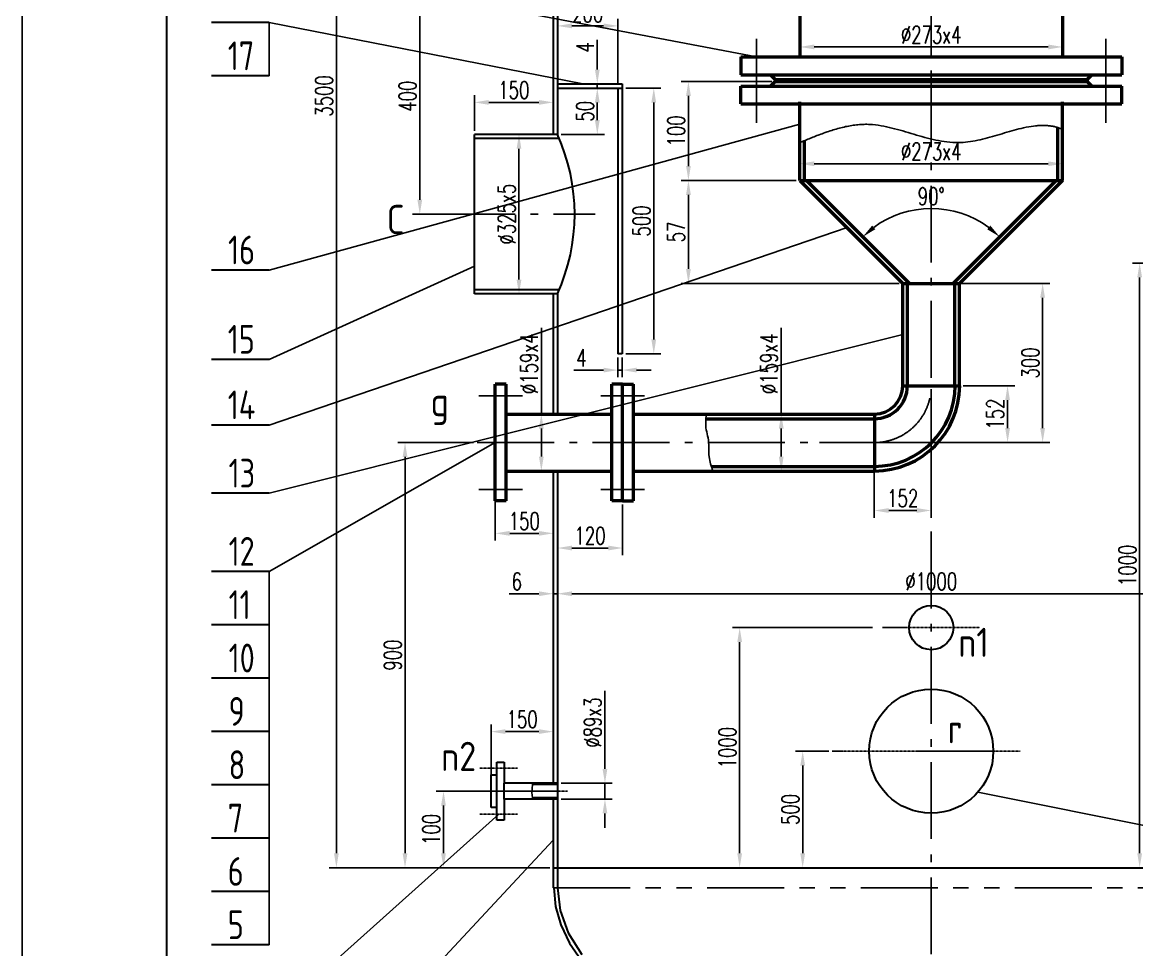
# Model space of a CAD drawing. Extents: x 25064 to 67879, y 10 to 12625.
# Drawn here: x 50611 to 53509, y 2542 to 4956 of the extents above; entities that cross this region are included whole.
import ezdxf

# ---------------------------------------------------------------- set-up
doc = ezdxf.new("R2010")
doc.units = 0
for name, pattern in [('CENTER', [1.875, 1.25, -0.25, 0.125, -0.25]), ('CENTER1', [0.75, 0.5, -0.1, 0.05, -0.1]), ('HIDDEN', [9.525, 6.35, -3.175]), ('PHANTOM2', [1, 0.5, -0.1, 0.1, -0.1, 0.1, -0.1])]:
    doc.linetypes.add(name, pattern=pattern)
doc.layers.get('DEFPOINTS').update_dxf_attribs({"linetype": 'CONTINUOUS'})
for name, color, linetype in [('1', 2, 'CONTINUOUS'), ('4', 3, 'CENTER1'), ('CDR_DWG1', 4, 'HIDDEN'), ('TEXT', 2, 'CONTINUOUS'), ('中心线', 3, 'CENTER'), ('图层1', 2, 'CONTINUOUS')]:
    doc.layers.add(name, color=color, linetype=linetype)
doc.layers.add('2', color=1, linetype='CONTINUOUS', lineweight=30)
doc.layers.add('图层2', color=1, linetype='CONTINUOUS', lineweight=50)
doc.styles.add('HZTXT', font='txt', dxfattribs={"width": 0.7, "bigfont": 'HZ.SHX'})
doc.styles.add('样式 1', font='gbenor.shx', dxfattribs={"bigfont": 'gbcbig.shx'})
doc.dimstyles.new('1', dxfattribs={"dimscale": 15, "dimtxt": 3, "dimasz": 2.5, "dimexe": 1.25, "dimexo": 0.625, "dimtad": 1, "dimdec": 0, "dimdsep": 46, "dimlunit": 6, "dimtxsty": 'HZTXT', "dimcen": 2.5, "dimclrt": 256, "dimadec": 0, "dimazin": 0, "dimtfac": 1, "dimtdec": 0, "dimtmove": 0, "dimatfit": 3, "dimfxl": 0, "dimtolj": 1, "dimtzin": 0, "dimarcsym": 0})

# ---------------------------------------------------------------- blocks, each defined once
blk = doc.blocks.new('*D7')
at = {"layer": 'DEFPOINTS', "color": 0}
for p in [(52717.8, 3059.1), (52640.7, 2755.8), (52717.8, 2755.8)]:
    blk.add_point(p, dxfattribs=at)
at = {"layer": 'TEXT', "color": 0, "lineweight": -2}
for p, q in [((52708.4, 3059.1), (52622, 3059.1)), ((52640.7, 3021.6), (52640.7, 2793.3)), ((52708.4, 2755.8), (52622, 2755.8))]:
    blk.add_line(p, q, dxfattribs=at)
at = {"layer": 'TEXT', "color": 0}
for points in [[(52634.5, 3021.6), (52647, 3021.6), (52640.7, 3059.1)], [(52634.5, 2793.3), (52647, 2793.3), (52640.7, 2755.8)]]:
    blk.add_solid(points, dxfattribs=at)
at = {"layer": 'TEXT', "insert": (52608.8, 2907.4), "char_height": 45, "attachment_point": 5, "rotation": 90, "style": 'HZTXT'}
blk.add_mtext('\\A1;500', dxfattribs=at)
blk = doc.blocks.new('*D26')
at = {"layer": 'DEFPOINTS', "color": 0}
for p in [(53956.7, 2755.8), (52974.8, 2204.3), (54679.8, 2204.3)]:
    blk.add_point(p, dxfattribs=at)
at = {"layer": 'TEXT', "color": 0, "lineweight": -2}
for p, q in [((53966.1, 2755.8), (54698.5, 2755.8)), ((54679.8, 2718.3), (54679.8, 2241.8)), ((52984.2, 2204.3), (54698.5, 2204.3))]:
    blk.add_line(p, q, dxfattribs=at)
at = {"layer": 'TEXT', "color": 0}
for points in [[(54673.5, 2718.3), (54686, 2718.3), (54679.8, 2755.8)], [(54673.5, 2241.8), (54686, 2241.8), (54679.8, 2204.3)]]:
    blk.add_solid(points, dxfattribs=at)
at = {"layer": 'TEXT', "insert": (54647.9, 2480), "char_height": 45, "attachment_point": 5, "rotation": 90, "style": 'HZTXT'}
blk.add_mtext('\\A1;281', dxfattribs=at)
blk = doc.blocks.new('*D34')
at = {"layer": 'DEFPOINTS', "color": 0}
for p in [(53039.5, 11468.2), (53077.7, 2062.3), (54783.7, 2062.3)]:
    blk.add_point(p, dxfattribs=at)
at = {"layer": 'TEXT', "color": 0, "lineweight": -2}
for p, q in [((53048.9, 11468.2), (54802.4, 11468.2)), ((54783.7, 11430.7), (54783.7, 2099.8)), ((53087.1, 2062.3), (54802.4, 2062.3))]:
    blk.add_line(p, q, dxfattribs=at)
at = {"layer": 'TEXT', "color": 0}
for points in [[(54777.4, 11430.7), (54789.9, 11430.7), (54783.7, 11468.2)], [(54777.4, 2099.8), (54789.9, 2099.8), (54783.7, 2062.3)]]:
    blk.add_solid(points, dxfattribs=at)
at = {"layer": 'TEXT', "insert": (54751.8, 6765.3), "char_height": 45, "attachment_point": 5, "rotation": 90, "style": 'HZTXT'}
blk.add_mtext('\\A1;{\\fSimSun|b0|i0|c134|p2;～}9074', dxfattribs=at)
blk = doc.blocks.new('*D38')
at = {"layer": 'DEFPOINTS', "color": 0}
for p in [(51706.7, 2955), (51830.2, 2955), (51847.2, 2755.8)]:
    blk.add_point(p, dxfattribs=at)
at = {"layer": 'TEXT', "color": 0, "lineweight": -2}
for p, q in [((51820.9, 2955), (51687.9, 2955)), ((51706.7, 2793.3), (51706.7, 2917.5)), ((51837.8, 2755.8), (51687.9, 2755.8))]:
    blk.add_line(p, q, dxfattribs=at)
at = {"layer": 'TEXT', "color": 0}
for points in [[(51700.4, 2917.5), (51712.9, 2917.5), (51706.7, 2955)], [(51700.4, 2793.3), (51712.9, 2793.3), (51706.7, 2755.8)]]:
    blk.add_solid(points, dxfattribs=at)
at = {"layer": 'TEXT', "insert": (51674.8, 2855.4), "char_height": 45, "attachment_point": 5, "rotation": 90, "style": 'HZTXT'}
blk.add_mtext('\\A1;100', dxfattribs=at)
blk = doc.blocks.new('*D52')
at = {"layer": 'DEFPOINTS', "color": 0}
for p in [(53947, 3468.8), (52003, 3348.4), (53947, 3348.4)]:
    blk.add_point(p, dxfattribs=at)
at = {"layer": 'TEXT', "color": 0, "lineweight": -2}
for p, q in [((52003, 3357.8), (52003, 3487.5)), ((53947, 3357.8), (53947, 3487.5)), ((52040.5, 3468.8), (53909.5, 3468.8))]:
    blk.add_line(p, q, dxfattribs=at)
at = {"layer": 'TEXT', "color": 0}
for points in [[(52040.5, 3475), (52040.5, 3462.5), (52003, 3468.8)], [(53909.5, 3475), (53909.5, 3462.5), (53947, 3468.8)]]:
    blk.add_solid(points, dxfattribs=at)
at = {"layer": 'TEXT', "insert": (52975, 3500.7), "char_height": 45, "attachment_point": 5, "style": 'HZTXT'}
blk.add_mtext('\\A1;%%C1000', dxfattribs=at)
blk = doc.blocks.new('*D53')
at = {"layer": 'DEFPOINTS', "color": 0}
for p in [(51992.2, 3468.8), (52003, 3468.8), (51992.2, 3374.4)]:
    blk.add_point(p, dxfattribs=at)
at = {"layer": 'TEXT', "color": 0, "lineweight": -2}
for p, q in [((51992.2, 3383.8), (51992.2, 3487.5)), ((52003, 3478.2), (52003, 3487.5)), ((51954.7, 3468.8), (51877.5, 3468.8)), ((52003, 3468.8), (51992.2, 3468.8)), ((52040.5, 3468.8), (52078, 3468.8))]:
    blk.add_line(p, q, dxfattribs=at)
at = {"layer": 'TEXT', "color": 0}
for points in [[(51954.7, 3475), (51954.7, 3462.5), (51992.2, 3468.8)], [(52040.5, 3475), (52040.5, 3462.5), (52003, 3468.8)]]:
    blk.add_solid(points, dxfattribs=at)
at = {"layer": 'TEXT', "insert": (51897.4, 3500.7), "char_height": 45, "attachment_point": 5, "style": 'HZTXT'}
blk.add_mtext('\\A1;6', dxfattribs=at)
blk = doc.blocks.new('*D55')
at = {"layer": 'DEFPOINTS', "color": 0}
for p in [(53921, 4329.2), (53517, 2755.8), (53937.7, 2755.8)]:
    blk.add_point(p, dxfattribs=at)
at = {"layer": 'TEXT', "color": 0, "lineweight": -2}
for p, q in [((53911.7, 4329.2), (53498.3, 4329.2)), ((53517, 4291.7), (53517, 2793.3)), ((53928.3, 2755.8), (53498.3, 2755.8))]:
    blk.add_line(p, q, dxfattribs=at)
at = {"layer": 'TEXT', "color": 0}
for points in [[(53510.8, 4291.7), (53523.3, 4291.7), (53517, 4329.2)], [(53510.8, 2793.3), (53523.3, 2793.3), (53517, 2755.8)]]:
    blk.add_solid(points, dxfattribs=at)
at = {"layer": 'TEXT', "insert": (53485.2, 3542.5), "char_height": 45, "attachment_point": 5, "rotation": 90, "style": 'HZTXT'}
blk.add_mtext('\\A1;1000', dxfattribs=at)
blk = doc.blocks.new('*D57')
at = {"layer": 'DEFPOINTS', "color": 0}
for p in [(51992.2, 5070.3), (51645.1, 4456.4), (51787, 4456.4)]:
    blk.add_point(p, dxfattribs=at)
at = {"layer": 'TEXT', "color": 0, "lineweight": -2}
for p, q in [((51982.9, 5070.3), (51626.3, 5070.3)), ((51645.1, 5032.8), (51645.1, 4493.9)), ((51777.6, 4456.4), (51626.3, 4456.4))]:
    blk.add_line(p, q, dxfattribs=at)
at = {"layer": 'TEXT', "color": 0}
for points in [[(51638.8, 5032.8), (51651.3, 5032.8), (51645.1, 5070.3)], [(51638.8, 4493.9), (51651.3, 4493.9), (51645.1, 4456.4)]]:
    blk.add_solid(points, dxfattribs=at)
at = {"layer": 'TEXT', "insert": (51613.2, 4763.3), "char_height": 45, "attachment_point": 5, "rotation": 90, "style": 'HZTXT'}
blk.add_mtext('\\A1;400', dxfattribs=at)
blk = doc.blocks.new('*D64')
at = {"layer": 'DEFPOINTS', "color": 0}
for p in [(51625, 6772.1), (51428.1, 2755.8), (51992.2, 2755.8)]:
    blk.add_point(p, dxfattribs=at)
at = {"layer": 'TEXT', "color": 0, "lineweight": -2}
for p, q in [((51615.7, 6772.1), (51409.4, 6772.1)), ((51428.1, 6734.6), (51428.1, 2793.3)), ((51982.9, 2755.8), (51409.4, 2755.8))]:
    blk.add_line(p, q, dxfattribs=at)
at = {"layer": 'TEXT', "color": 0}
for points in [[(51421.9, 6734.6), (51434.4, 6734.6), (51428.1, 6772.1)], [(51421.9, 2793.3), (51434.4, 2793.3), (51428.1, 2755.8)]]:
    blk.add_solid(points, dxfattribs=at)
at = {"layer": 'TEXT', "insert": (51396.2, 4764), "char_height": 45, "attachment_point": 5, "rotation": 90, "style": 'HZTXT'}
blk.add_mtext('\\A1;3500', dxfattribs=at)
blk = doc.blocks.new('*D106')
at = {"layer": 'DEFPOINTS', "color": 0}
for p in [(52560.7, 3936.1), (52585, 3936.1), (52560.7, 3788.1)]:
    blk.add_point(p, dxfattribs=at)
at = {"layer": '图层1', "color": 0, "lineweight": -2}
for p, q in [((52585, 3936.1), (52585, 4160.4)), ((52570.1, 3936.1), (52603.7, 3936.1)), ((52585, 3825.6), (52585, 3898.6)), ((52570.1, 3788.1), (52603.7, 3788.1))]:
    blk.add_line(p, q, dxfattribs=at)
at = {"layer": '图层1', "color": 0}
for points in [[(52578.7, 3898.6), (52591.2, 3898.6), (52585, 3936.1)], [(52578.7, 3825.6), (52591.2, 3825.6), (52585, 3788.1)]]:
    blk.add_solid(points, dxfattribs=at)
at = {"layer": '图层1', "insert": (52553.1, 4067), "char_height": 45, "attachment_point": 5, "rotation": 90, "style": 'HZTXT'}
blk.add_mtext('\\A1;%%C159x4', dxfattribs=at)
blk = doc.blocks.new('*D112')
at = {"layer": 'DEFPOINTS', "color": 0}
for p in [(52569.5, 4801.7), (52343.6, 4544.2), (52633.3, 4544.2)]:
    blk.add_point(p, dxfattribs=at)
at = {"layer": '图层1', "color": 0, "lineweight": -2}
for p, q in [((52560.1, 4801.7), (52324.9, 4801.7)), ((52343.6, 4764.2), (52343.6, 4581.7)), ((52624, 4544.2), (52324.9, 4544.2))]:
    blk.add_line(p, q, dxfattribs=at)
at = {"layer": '图层1', "color": 0}
for points in [[(52337.4, 4764.2), (52349.9, 4764.2), (52343.6, 4801.7)], [(52337.4, 4581.7), (52349.9, 4581.7), (52343.6, 4544.2)]]:
    blk.add_solid(points, dxfattribs=at)
at = {"layer": '图层1', "insert": (52311.7, 4673), "char_height": 45, "attachment_point": 5, "rotation": 90, "style": 'HZTXT'}
blk.add_mtext('\\A1;100', dxfattribs=at)
blk = doc.blocks.new('*D113')
at = {"layer": 'DEFPOINTS', "color": 0}
for p in [(52650.3, 4544.2), (53299.8, 4544.2), (53040.2, 4462.7), (52918.3, 4276.3), (53031.8, 4276.3)]:
    blk.add_point(p, dxfattribs=at)
at = {"layer": '图层1', "color": 0, "lineweight": -2}
blk.add_arc((52975, 4219.5), 251.7, 53.543, 126.457, dxfattribs=at)
at = {"layer": '图层1', "color": 0}
for points in [[(52829.5, 4417.2), (52821.4, 4426.7), (52797, 4397.5)], [(53128.7, 4426.7), (53120.5, 4417.2), (53153, 4397.5)]]:
    blk.add_solid(points, dxfattribs=at)
at = {"layer": '图层1', "insert": (52975, 4503.1), "char_height": 45, "attachment_point": 5, "style": 'HZTXT'}
blk.add_mtext('\\A1;90°', dxfattribs=at)
blk = doc.blocks.new('*D114')
at = {"layer": 'DEFPOINTS', "color": 0}
for p in [(52343.6, 4544.2), (52633.3, 4544.2), (52901.3, 4276.3)]:
    blk.add_point(p, dxfattribs=at)
at = {"layer": '图层1', "color": 0, "lineweight": -2}
for p, q in [((52624, 4544.2), (52324.9, 4544.2)), ((52343.6, 4313.8), (52343.6, 4506.7)), ((52891.9, 4276.3), (52324.9, 4276.3))]:
    blk.add_line(p, q, dxfattribs=at)
at = {"layer": '图层1', "color": 0}
for points in [[(52337.4, 4506.7), (52349.9, 4506.7), (52343.6, 4544.2)], [(52337.4, 4313.8), (52349.9, 4313.8), (52343.6, 4276.3)]]:
    blk.add_solid(points, dxfattribs=at)
at = {"layer": '图层1', "insert": (52311.7, 4410.3), "char_height": 45, "attachment_point": 5, "rotation": 90, "style": 'HZTXT'}
blk.add_mtext('\\A1;57', dxfattribs=at)
blk = doc.blocks.new('*D115')
at = {"layer": 'DEFPOINTS', "color": 0}
for p in [(52831.7, 3380.6), (52476.8, 2755.8), (52542.5, 2755.8)]:
    blk.add_point(p, dxfattribs=at)
at = {"layer": 'TEXT', "color": 0, "lineweight": -2}
for p, q in [((52822.3, 3380.6), (52458.1, 3380.6)), ((52476.8, 3343.1), (52476.8, 2793.3)), ((52533.2, 2755.8), (52458.1, 2755.8))]:
    blk.add_line(p, q, dxfattribs=at)
at = {"layer": 'TEXT', "color": 0}
for points in [[(52470.6, 3343.1), (52483.1, 3343.1), (52476.8, 3380.6)], [(52470.6, 2793.3), (52483.1, 2793.3), (52476.8, 2755.8)]]:
    blk.add_solid(points, dxfattribs=at)
at = {"layer": 'TEXT', "insert": (52444.9, 3068.2), "char_height": 45, "attachment_point": 5, "rotation": 90, "style": 'HZTXT'}
blk.add_mtext('\\A1;1000', dxfattribs=at)
blk = doc.blocks.new('*D116')
at = {"layer": 'DEFPOINTS', "color": 0}
for p in [(51794.1, 3862.1), (51606.6, 2755.8), (51982.9, 2755.8)]:
    blk.add_point(p, dxfattribs=at)
at = {"layer": '图层1', "color": 0, "lineweight": -2}
for p, q in [((51784.8, 3862.1), (51587.9, 3862.1)), ((51606.6, 3824.6), (51606.6, 2793.3)), ((51973.5, 2755.8), (51587.9, 2755.8))]:
    blk.add_line(p, q, dxfattribs=at)
at = {"layer": '图层1', "color": 0}
for points in [[(51600.4, 3824.6), (51612.9, 3824.6), (51606.6, 3862.1)], [(51600.4, 2793.3), (51612.9, 2793.3), (51606.6, 2755.8)]]:
    blk.add_solid(points, dxfattribs=at)
at = {"layer": '图层1', "insert": (51574.7, 3309), "char_height": 45, "attachment_point": 5, "rotation": 90, "style": 'HZTXT'}
blk.add_mtext('\\A1;900', dxfattribs=at)
blk = doc.blocks.new('*D117')
at = {"layer": 'DEFPOINTS', "color": 0}
for p in [(53031.8, 4276.3), (53264.7, 4276.3), (52675, 3862.1)]:
    blk.add_point(p, dxfattribs=at)
at = {"layer": '图层1', "color": 0, "lineweight": -2}
for p, q in [((53041.2, 4276.3), (53283.4, 4276.3)), ((53264.7, 3899.6), (53264.7, 4238.8)), ((52684.4, 3862.1), (53283.4, 3862.1))]:
    blk.add_line(p, q, dxfattribs=at)
at = {"layer": '图层1', "color": 0}
for points in [[(53258.4, 4238.8), (53270.9, 4238.8), (53264.7, 4276.3)], [(53258.4, 3899.6), (53270.9, 3899.6), (53264.7, 3862.1)]]:
    blk.add_solid(points, dxfattribs=at)
at = {"layer": '图层1', "insert": (53232.8, 4069.2), "char_height": 45, "attachment_point": 5, "rotation": 90, "style": 'HZTXT'}
blk.add_mtext('\\A1;300', dxfattribs=at)
blk = doc.blocks.new('*D118')
at = {"layer": 'DEFPOINTS', "color": 0}
for p in [(52633.3, 4708.4), (53316.7, 4708.4), (53316.7, 4587.7)]:
    blk.add_point(p, dxfattribs=at)
at = {"layer": '图层1', "color": 0, "lineweight": -2}
for p, q in [((52633.3, 4699), (52633.3, 4568.9)), ((53316.7, 4699), (53316.7, 4568.9)), ((52670.8, 4587.7), (53279.2, 4587.7))]:
    blk.add_line(p, q, dxfattribs=at)
at = {"layer": '图层1', "color": 0}
for points in [[(52670.8, 4593.9), (52670.8, 4581.4), (52633.3, 4587.7)], [(53279.2, 4593.9), (53279.2, 4581.4), (53316.7, 4587.7)]]:
    blk.add_solid(points, dxfattribs=at)
at = {"layer": '图层1', "insert": (52975, 4619.6), "char_height": 45, "attachment_point": 5, "style": 'HZTXT'}
blk.add_mtext('\\A1;%%C273x4', dxfattribs=at)
blk = doc.blocks.new('*D119')
at = {"layer": 'DEFPOINTS', "color": 0}
for p in [(52633.3, 5009.8), (53316.7, 5009.8), (53316.7, 4891.6)]:
    blk.add_point(p, dxfattribs=at)
at = {"layer": '图层1', "color": 0, "lineweight": -2}
for p, q in [((52633.3, 5000.5), (52633.3, 4872.9)), ((53316.7, 5000.5), (53316.7, 4872.9)), ((52670.8, 4891.6), (53279.2, 4891.6))]:
    blk.add_line(p, q, dxfattribs=at)
at = {"layer": '图层1', "color": 0}
for points in [[(52670.8, 4897.9), (52670.8, 4885.4), (52633.3, 4891.6)], [(53279.2, 4897.9), (53279.2, 4885.4), (53316.7, 4891.6)]]:
    blk.add_solid(points, dxfattribs=at)
at = {"layer": '图层1', "insert": (52975, 4923.5), "char_height": 45, "attachment_point": 5, "style": 'HZTXT'}
blk.add_mtext('\\A1;%%C273x4', dxfattribs=at)
blk = doc.blocks.new('*D121')
at = {"layer": 'DEFPOINTS', "color": 0}
for p in [(52003, 3712), (52172.5, 3710.3), (52172.5, 3587.7)]:
    blk.add_point(p, dxfattribs=at)
at = {"layer": '图层1', "color": 0, "lineweight": -2}
for p, q in [((52003, 3702.6), (52003, 3569)), ((52172.5, 3700.9), (52172.5, 3569)), ((52040.5, 3587.7), (52135, 3587.7))]:
    blk.add_line(p, q, dxfattribs=at)
at = {"layer": '图层1', "color": 0}
for points in [[(52040.5, 3594), (52040.5, 3581.5), (52003, 3587.7)], [(52135, 3594), (52135, 3581.5), (52172.5, 3587.7)]]:
    blk.add_solid(points, dxfattribs=at)
at = {"layer": '图层1', "insert": (52087.8, 3619.6), "char_height": 45, "attachment_point": 5, "style": 'HZTXT'}
blk.add_mtext('\\A1;120', dxfattribs=at)
blk = doc.blocks.new('*D140')
at = {"layer": 'DEFPOINTS', "color": 0}
for p in [(53048.8, 4010.1), (52827, 3862.1), (53173.5, 3862.1)]:
    blk.add_point(p, dxfattribs=at)
at = {"layer": '图层1', "color": 0, "lineweight": -2}
for p, q in [((53058.2, 4010.1), (53192.3, 4010.1)), ((53173.5, 3972.6), (53173.5, 3899.6)), ((52836.4, 3862.1), (53192.3, 3862.1))]:
    blk.add_line(p, q, dxfattribs=at)
at = {"layer": '图层1', "color": 0}
for points in [[(53167.3, 3972.6), (53179.8, 3972.6), (53173.5, 4010.1)], [(53167.3, 3899.6), (53179.8, 3899.6), (53173.5, 3862.1)]]:
    blk.add_solid(points, dxfattribs=at)
at = {"layer": '图层1', "insert": (53141.6, 3936.1), "char_height": 45, "attachment_point": 5, "rotation": 90, "style": 'HZTXT'}
blk.add_mtext('\\A1;152', dxfattribs=at)
blk = doc.blocks.new('*D141')
at = {"layer": 'DEFPOINTS', "color": 0}
for p in [(52975, 4010.1), (52827, 3862.1), (52975, 3685.4)]:
    blk.add_point(p, dxfattribs=at)
at = {"layer": '图层1', "color": 0, "lineweight": -2}
for p, q in [((52975, 4000.7), (52975, 3666.6)), ((52827, 3852.7), (52827, 3666.6)), ((52864.5, 3685.4), (52937.5, 3685.4))]:
    blk.add_line(p, q, dxfattribs=at)
at = {"layer": '图层1', "color": 0}
for points in [[(52864.5, 3691.6), (52864.5, 3679.1), (52827, 3685.4)], [(52937.5, 3691.6), (52937.5, 3679.1), (52975, 3685.4)]]:
    blk.add_solid(points, dxfattribs=at)
at = {"layer": '图层1', "insert": (52901, 3717.3), "char_height": 45, "attachment_point": 5, "style": 'HZTXT'}
blk.add_mtext('\\A1;152', dxfattribs=at)
blk = doc.blocks.new('*D149')
at = {"layer": 'DEFPOINTS', "color": 0}
for p in [(51972.4, 4664), (51903, 4248.8), (51972.4, 4248.8)]:
    blk.add_point(p, dxfattribs=at)
at = {"layer": '图层1', "color": 0, "lineweight": -2}
for p, q in [((51963.1, 4664), (51884.2, 4664)), ((51903, 4626.5), (51903, 4286.3)), ((51963.1, 4248.8), (51884.2, 4248.8))]:
    blk.add_line(p, q, dxfattribs=at)
at = {"layer": '图层1', "color": 0}
for points in [[(51896.7, 4626.5), (51909.2, 4626.5), (51903, 4664)], [(51896.7, 4286.3), (51909.2, 4286.3), (51903, 4248.8)]]:
    blk.add_solid(points, dxfattribs=at)
at = {"layer": '图层1', "insert": (51871.1, 4456.4), "char_height": 45, "attachment_point": 5, "rotation": 90, "style": 'HZTXT'}
blk.add_mtext('\\A1;%%C325x5', dxfattribs=at)
blk = doc.blocks.new('*D150')
at = {"layer": 'DEFPOINTS', "color": 0}
for p in [(51992.2, 4747.3), (51787, 4664), (51992.2, 4664)]:
    blk.add_point(p, dxfattribs=at)
at = {"layer": '图层1', "color": 0, "lineweight": -2}
for p, q in [((51787, 4673.4), (51787, 4766.1)), ((51992.2, 4673.4), (51992.2, 4766.1)), ((51824.5, 4747.3), (51954.7, 4747.3))]:
    blk.add_line(p, q, dxfattribs=at)
at = {"layer": '图层1', "color": 0}
for points in [[(51824.5, 4753.6), (51824.5, 4741.1), (51787, 4747.3)], [(51954.7, 4753.6), (51954.7, 4741.1), (51992.2, 4747.3)]]:
    blk.add_solid(points, dxfattribs=at)
at = {"layer": '图层1', "insert": (51889.6, 4779.2), "char_height": 45, "attachment_point": 5, "style": 'HZTXT'}
blk.add_mtext('\\A1;150', dxfattribs=at)
blk = doc.blocks.new('*D154')
at = {"layer": 'DEFPOINTS', "color": 0}
for p in [(51961.1, 3936.1), (52035.6, 3936.1), (52035.6, 3788.1)]:
    blk.add_point(p, dxfattribs=at)
at = {"layer": '图层1', "color": 0, "lineweight": -2}
for p, q in [((51961.1, 3936.1), (51961.1, 4160.4)), ((52026.2, 3936.1), (51942.3, 3936.1)), ((51961.1, 3825.6), (51961.1, 3898.6)), ((52026.2, 3788.1), (51942.3, 3788.1))]:
    blk.add_line(p, q, dxfattribs=at)
at = {"layer": '图层1', "color": 0}
for points in [[(51954.8, 3898.6), (51967.3, 3898.6), (51961.1, 3936.1)], [(51954.8, 3825.6), (51967.3, 3825.6), (51961.1, 3788.1)]]:
    blk.add_solid(points, dxfattribs=at)
at = {"layer": '图层1', "insert": (51929.2, 4067), "char_height": 45, "attachment_point": 5, "rotation": 90, "style": 'HZTXT'}
blk.add_mtext('\\A1;%%C159x4', dxfattribs=at)
blk = doc.blocks.new('*D155')
at = {"layer": 'DEFPOINTS', "color": 0}
for p in [(51841.3, 3862.1), (51992.2, 3788.1), (51992.2, 3625.9)]:
    blk.add_point(p, dxfattribs=at)
at = {"layer": '图层1', "color": 0, "lineweight": -2}
for p, q in [((51841.3, 3852.7), (51841.3, 3607.1)), ((51992.2, 3778.7), (51992.2, 3607.1)), ((51878.8, 3625.9), (51954.7, 3625.9))]:
    blk.add_line(p, q, dxfattribs=at)
at = {"layer": '图层1', "color": 0}
for points in [[(51878.8, 3632.1), (51878.8, 3619.6), (51841.3, 3625.9)], [(51954.7, 3632.1), (51954.7, 3619.6), (51992.2, 3625.9)]]:
    blk.add_solid(points, dxfattribs=at)
at = {"layer": '图层1', "insert": (51916.8, 3657.7), "char_height": 45, "attachment_point": 5, "style": 'HZTXT'}
blk.add_mtext('\\A1;150', dxfattribs=at)
blk = doc.blocks.new('*D162')
at = {"layer": 'DEFPOINTS', "color": 0}
for p in [(52003, 4784.4), (52003, 4664), (52106.6, 4664)]:
    blk.add_point(p, dxfattribs=at)
at = {"layer": '图层1', "color": 0, "lineweight": -2}
for p, q in [((52012.4, 4784.4), (52125.4, 4784.4)), ((52106.6, 4746.9), (52106.6, 4701.5)), ((52012.4, 4664), (52125.4, 4664))]:
    blk.add_line(p, q, dxfattribs=at)
at = {"layer": '图层1', "color": 0}
for points in [[(52100.4, 4746.9), (52112.9, 4746.9), (52106.6, 4784.4)], [(52100.4, 4701.5), (52112.9, 4701.5), (52106.6, 4664)]]:
    blk.add_solid(points, dxfattribs=at)
at = {"layer": '图层1', "insert": (52074.7, 4724.2), "char_height": 45, "attachment_point": 5, "rotation": 90, "style": 'HZTXT'}
blk.add_mtext('\\A1;50', dxfattribs=at)
blk = doc.blocks.new('*D163')
at = {"layer": 'DEFPOINTS', "color": 0}
for p in [(52171.3, 4784.4), (52171.3, 4092.9), (52253.5, 4092.9)]:
    blk.add_point(p, dxfattribs=at)
at = {"layer": '图层1', "color": 0, "lineweight": -2}
for p, q in [((52180.7, 4784.4), (52272.2, 4784.4)), ((52253.5, 4746.9), (52253.5, 4130.4)), ((52180.7, 4092.9), (52272.2, 4092.9))]:
    blk.add_line(p, q, dxfattribs=at)
at = {"layer": '图层1', "color": 0}
for points in [[(52247.2, 4746.9), (52259.7, 4746.9), (52253.5, 4784.4)], [(52247.2, 4130.4), (52259.7, 4130.4), (52253.5, 4092.9)]]:
    blk.add_solid(points, dxfattribs=at)
at = {"layer": '图层1', "insert": (52221.6, 4438.7), "char_height": 45, "attachment_point": 5, "rotation": 90, "style": 'HZTXT'}
blk.add_mtext('\\A1;500', dxfattribs=at)
blk = doc.blocks.new('*D164')
at = {"layer": 'DEFPOINTS', "color": 0}
for p in [(52106.6, 4795.4), (52106.6, 4795.4), (52106.6, 4784.4)]:
    blk.add_point(p, dxfattribs=at)
at = {"layer": '图层1', "color": 0, "lineweight": -2}
for p, q in [((52106.6, 4832.9), (52106.6, 4910.2)), ((52097.2, 4795.4), (52087.9, 4795.4)), ((52097.2, 4784.4), (52087.9, 4784.4)), ((52106.6, 4784.4), (52106.6, 4795.4)), ((52106.6, 4746.9), (52106.6, 4709.4))]:
    blk.add_line(p, q, dxfattribs=at)
at = {"layer": '图层1', "color": 0}
for points in [[(52100.4, 4832.9), (52112.9, 4832.9), (52106.6, 4795.4)], [(52100.4, 4746.9), (52112.9, 4746.9), (52106.6, 4784.4)]]:
    blk.add_solid(points, dxfattribs=at)
at = {"layer": '图层1', "insert": (52074.7, 4890.3), "char_height": 45, "attachment_point": 5, "rotation": 90, "style": 'HZTXT'}
blk.add_mtext('\\A1;4', dxfattribs=at)
blk = doc.blocks.new('*D165')
at = {"layer": 'DEFPOINTS', "color": 0}
for p in [(52160.3, 4092.9), (52171.3, 4092.9), (52160.3, 4050.7)]:
    blk.add_point(p, dxfattribs=at)
at = {"layer": '图层1', "color": 0, "lineweight": -2}
for p, q in [((52160.3, 4083.5), (52160.3, 4032)), ((52171.3, 4083.5), (52171.3, 4032)), ((52122.8, 4050.7), (52045.5, 4050.7)), ((52171.3, 4050.7), (52160.3, 4050.7)), ((52208.8, 4050.7), (52246.3, 4050.7))]:
    blk.add_line(p, q, dxfattribs=at)
at = {"layer": '图层1', "color": 0}
for points in [[(52122.8, 4057), (52122.8, 4044.5), (52160.3, 4050.7)], [(52208.8, 4057), (52208.8, 4044.5), (52171.3, 4050.7)]]:
    blk.add_solid(points, dxfattribs=at)
at = {"layer": '图层1', "insert": (52065.4, 4082.6), "char_height": 45, "attachment_point": 5, "style": 'HZTXT'}
blk.add_mtext('\\A1;4', dxfattribs=at)
blk = doc.blocks.new('*D166')
at = {"layer": 'DEFPOINTS', "color": 0}
for p in [(52160.3, 4946.4), (52003, 4795.4), (52160.3, 4784.4)]:
    blk.add_point(p, dxfattribs=at)
at = {"layer": '图层1', "color": 0, "lineweight": -2}
for p, q in [((52003, 4804.8), (52003, 4965.2)), ((52160.3, 4793.8), (52160.3, 4965.2)), ((52040.5, 4946.4), (52122.8, 4946.4))]:
    blk.add_line(p, q, dxfattribs=at)
at = {"layer": '图层1', "color": 0}
for points in [[(52040.5, 4952.7), (52040.5, 4940.2), (52003, 4946.4)], [(52122.8, 4952.7), (52122.8, 4940.2), (52160.3, 4946.4)]]:
    blk.add_solid(points, dxfattribs=at)
at = {"layer": '图层1', "insert": (52081.7, 4978.3), "char_height": 45, "attachment_point": 5, "style": 'HZTXT'}
blk.add_mtext('\\A1;200', dxfattribs=at)
blk = doc.blocks.new('*D307')
at = {"layer": 'DEFPOINTS', "color": 0}
for p in [(51830.2, 3110), (51992.2, 2975.5), (51830.2, 2955)]:
    blk.add_point(p, dxfattribs=at)
at = {"layer": '图层1', "color": 0, "lineweight": -2}
for p, q in [((51830.2, 2964.4), (51830.2, 3128.8)), ((51954.7, 3110), (51867.7, 3110)), ((51992.2, 2984.9), (51992.2, 3128.8))]:
    blk.add_line(p, q, dxfattribs=at)
at = {"layer": '图层1', "color": 0}
for points in [[(51867.7, 3116.3), (51867.7, 3103.8), (51830.2, 3110)], [(51954.7, 3116.3), (51954.7, 3103.8), (51992.2, 3110)]]:
    blk.add_solid(points, dxfattribs=at)
at = {"layer": '图层1', "insert": (51911.2, 3141.9), "char_height": 45, "attachment_point": 5, "style": 'HZTXT'}
blk.add_mtext('\\A1;150', dxfattribs=at)
blk = doc.blocks.new('*D308')
at = {"layer": 'DEFPOINTS', "color": 0}
for p in [(52003, 2975.5), (52003, 2934.5), (52126.5, 2934.5)]:
    blk.add_point(p, dxfattribs=at)
at = {"layer": '图层1', "color": 0, "lineweight": -2}
for p, q in [((52126.5, 3013), (52126.5, 3216.3)), ((52012.4, 2975.5), (52145.2, 2975.5)), ((52126.5, 2934.5), (52126.5, 2975.5)), ((52012.4, 2934.5), (52145.2, 2934.5)), ((52126.5, 2897), (52126.5, 2859.5))]:
    blk.add_line(p, q, dxfattribs=at)
at = {"layer": '图层1', "color": 0}
for points in [[(52120.2, 3013), (52132.7, 3013), (52126.5, 2975.5)], [(52120.2, 2897), (52132.7, 2897), (52126.5, 2934.5)]]:
    blk.add_solid(points, dxfattribs=at)
at = {"layer": '图层1', "insert": (52094.6, 3133.4), "char_height": 45, "attachment_point": 5, "rotation": 90, "style": 'HZTXT'}
blk.add_mtext('\\A1;%%C89x3', dxfattribs=at)

msp = doc.modelspace()

# ---------------------------------------------------------------- linework, layer by layer
at = {"layer": '1'}
for p, q in [((51253.41254, 4816.06455), (51253.41254, 4954.86538)), ((51253.41254, 4078.32342), (51787.00926, 4321.18933)), ((51253.41254, 3248.89072), (51253.41254, 3526.49239)), ((51253.41254, 3110.08989), (51253.41254, 3248.89072)), ((51253.41254, 2971.28906), (51253.41254, 3110.08989)), ((51253.41254, 2832.48822), (51253.41254, 2971.28906)), ((51938.23668, 2972.29787), (51936.50586, 2951.74305)), ((51936.83095, 2975.5363), (51938.23668, 2972.29787)), ((51936.50586, 2951.74305), (51938.23581, 2937.73576)), ((51938.23581, 2937.73576), (51936.8987, 2934.4963)), ((54866.88193, 2594.9548), (53096.51608, 2952.77341)), ((51253.41254, 2359.88956), (51850.41229, 2895.55268)), ((51253.41254, 2693.68739), (51253.41254, 2832.48822)), ((51253.41254, 2034.86632), (51992.23904, 2827.19262)), ((51253.41254, 2554.88656), (51253.41254, 2693.68739))]:
    msp.add_line(p, q, dxfattribs=at)
at = {"layer": '2'}
for p, q in [((50986.33478, 12474.99999), (50986.33478, 159.99999)), ((51992.23332, 5075.65702), (51992.23406, 4663.97722)), ((52003.03332, 5074.57558), (52003.03407, 4663.96861)), ((51253.41254, 4954.86538), (51103.41256, 4954.86538)), ((51253.41254, 4816.06455), (51103.41256, 4816.06455)), ((52003.03383, 4795.42555), (52171.29543, 4795.42555)), ((52003.03383, 4784.42555), (52171.29543, 4784.42555)), ((52160.29543, 4784.42555), (52160.29543, 4092.91501)), ((52171.29543, 4795.42555), (52171.29543, 4092.91501)), ((51787.00475, 4248.83689), (51787.03058, 4663.98933)), ((52007.29831, 4653.17632), (51787.02991, 4653.19055)), ((52003.03032, 4663.97658), (51787.03058, 4663.98933)), ((51253.41254, 4310.90017), (51103.41256, 4310.90017)), ((52003.03032, 4248.84964), (51787.00475, 4248.83689)), ((52007.29831, 4259.6499), (51787.02991, 4259.63567)), ((51992.23465, 4248.849), (51992.23562, 3936.10158)), ((52003.03466, 4248.98606), (52003.03563, 3936.10157)), ((52171.29543, 4092.91501), (52160.29543, 4092.91501)), ((51253.41254, 4078.32342), (51103.41256, 4078.32342)), ((51253.41254, 3907.76175), (51103.41256, 3907.76175)), ((51992.23607, 3788.10158), (51992.23859, 2975.53448)), ((52003.03609, 3788.10157), (52003.03947, 2703.64346)), ((51253.41254, 3730.10742), (51103.41256, 3730.10742)), ((51253.41254, 3526.49239), (51103.41256, 3526.49239)), ((51253.41254, 3387.69156), (51103.41256, 3387.69156)), ((51253.41254, 3248.89072), (51103.41256, 3248.89072)), ((51253.41254, 3110.08989), (51103.41256, 3110.08989)), ((51845.35744, 2997.13916), (51845.35828, 3030.61916)), ((51845.35828, 3030.61916), (51864.79828, 3030.61867)), ((51864.79828, 3030.61867), (51864.79676, 2975.53867)), ((51830.23518, 2912.89954), (51830.23744, 2997.13954)), ((51830.23532, 2912.89954), (51830.23731, 2997.13954)), ((51830.23744, 2997.13954), (51845.35744, 2997.13916)), ((51845.35518, 2912.89916), (51845.35744, 2997.13916)), ((51253.41254, 2971.28906), (51103.41256, 2971.28906)), ((51864.79573, 2934.49867), (51864.79676, 2975.53867)), ((52003.03862, 2975.53413), (51864.79676, 2975.53867)), ((52003.03861, 2972.29623), (51938.23668, 2972.29787)), ((51864.79573, 2934.49867), (51864.79421, 2879.41867)), ((52003.03844, 2934.49413), (51864.79573, 2934.49867)), ((52003.03846, 2937.73413), (51938.23581, 2937.73576)), ((51992.23871, 2934.49448), (51992.23943, 2703.64346)), ((51845.35518, 2912.89916), (51830.23518, 2912.89954)), ((51845.35421, 2879.41916), (51845.35518, 2912.89916)), ((51864.79421, 2879.41867), (51845.35421, 2879.41916)), ((51253.41254, 2832.48822), (51103.41256, 2832.48822)), ((51992.23943, 2755.80757), (53957.83742, 2755.80757)), ((51253.41254, 2693.68739), (51103.41256, 2693.68739)), ((51253.41254, 2554.88656), (51103.41256, 2554.88656))]:
    msp.add_line(p, q, dxfattribs=at)
at = {"layer": '2', "extrusion": (0, 0, -1)}
for p, q in [((51993.27648, 2703.64346), (51997.90381, 2654.95873)), ((52003.02688, 2703.64346), (52010.11385, 2644.58049)), ((51997.90381, 2654.95873), (52011.70557, 2606.85355)), ((52010.11385, 2644.58049), (52031.27142, 2586.37879)), ((52011.70557, 2606.85355), (52034.46443, 2559.84851)), ((52031.27142, 2586.37879), (52066.19106, 2529.88707)), ((52034.46443, 2559.84851), (52065.87526, 2514.38886))]:
    msp.add_line(p, q, dxfattribs=at)
at = {"layer": '2'}
for centre, radius in [((52975.03369, 3380.57105), 57.59132), ((52975.02912, 3059.05382), 161.4144)]:
    msp.add_circle(centre, radius, dxfattribs=at)
msp.add_arc((51544.21526, 4456.47719), 503.55517, 335.64913211, 24.33500998, dxfattribs=at)
at = {"layer": '4', "ltscale": 400}
for p, q in [((52975.03317, 1930.5417), (52975.03506, 7199.87095)), ((51692.69305, 4456.41311), (52100.92233, 4456.41311)), ((51798.50384, 3983.9643), (51912.28034, 3983.96416)), ((52115.65779, 3983.96416), (52229.43429, 3983.96402)), ((51794.13893, 3862.10165), (52675.03306, 3862.10131)), ((51798.50375, 3740.239), (51912.28025, 3740.23906)), ((52115.65717, 3740.23885), (52229.43367, 3740.2389))]:
    msp.add_line(p, q, dxfattribs=at)
at = {"layer": '4'}
for p, q in [((52848.34456, 3380.57487), (53101.72283, 3380.568)), ((53206.2163, 3059.0517), (52717.80697, 3059.05618)), ((51801.54893, 3014.48661), (51899.28165, 3014.48415)), ((51775.65454, 2955.02091), (52029.03282, 2955.01452)), ((51801.54593, 2895.55391), (51899.27865, 2895.55144))]:
    msp.add_line(p, q, dxfattribs=at)
at = {"layer": '4', "linetype": 'PHANTOM2', "ltscale": 400}
msp.add_line((51992.23927, 2703.64346), (53956.7145, 2703.64346), dxfattribs=at)
at = {"layer": '4', "ltscale": 400}
msp.add_arc((52827.03392, 4010.10131), 148, 269.99997763, 359.99996373, dxfattribs=at)
at = {"layer": 'CDR_DWG1'}
for p, q in [((52003.03752, 3936.10157), (52003.03752, 4248.99239)), ((52003.03752, 3160.17382), (52003.03752, 3788.10157))]:
    msp.add_line(p, q, dxfattribs=at)
at = {"layer": 'TEXT'}
for p, q in [((50611.33478, 12624.99999), (50611.33478, 9.99999)), ((50611.33478, 9.99999), (50611.33478, 12624.99999)), ((50611.33478, 12624.99999), (50611.33478, 9.99999))]:
    msp.add_line(p, q, dxfattribs=at)
at = {"layer": '中心线', "ltscale": 200}
msp.add_line((52975.03371, 4879.259), (52975.03371, 5186.37865), dxfattribs=at)
at = {"layer": '图层1'}
for p, q in [((51253.41254, 5107.11177), (52520.63554, 4865.78376)), ((51253.41254, 4954.86538), (52068.88965, 4795.42555)), ((52520.63554, 4913.15834), (52520.63554, 4694.44028)), ((53429.43294, 4913.15802), (53429.43279, 4694.43995)), ((51253.41254, 4310.90017), (52633.34123, 4690.5515)), ((51253.41254, 3907.76175), (52756.20092, 4421.37221)), ((51253.41254, 3730.10742), (52901.28168, 4143.19619)), ((51253.41254, 3526.49239), (51841.29595, 3862.10163))]:
    msp.add_line(p, q, dxfattribs=at)
msp.add_open_spline([(52633.34116, 4642.87299), (52692.18008, 4667.19326), (52830.99868, 4724.57204), (53054.5911, 4586.26275), (53238.52107, 4711.99876), (53316.72628, 4677.15426)], degree=3, knots=[0, 0, 0, 0, 182.6600097758, 430.9495384775, 696.3746742663, 696.3746742663, 696.3746742663, 696.3746742664], dxfattribs=at)
msp.add_spline([(52407.10755, 3788.35033), (52397.26291, 3825.09139), (52394.67638, 3874.71895), (52389.98269, 3895.01664), (52389.9828, 3935.85253)], degree=3, dxfattribs=at)
at = {"layer": '图层2'}
for p, q in [((52633.3414, 5070.25606), (52633.3414, 4865.78376)), ((53316.72603, 5070.25719), (53316.7267, 4865.78376)), ((52479.77358, 4865.78376), (53470.29487, 4865.78376)), ((52479.77358, 4865.78376), (52479.77358, 4819.39601)), ((53470.29487, 4865.78376), (53470.29487, 4819.39601)), ((52479.77358, 4819.39601), (53470.29487, 4819.39601)), ((52557.29831, 4819.39601), (52569.45019, 4807.24413)), ((53392.7701, 4819.39571), (53380.61822, 4807.24384)), ((52479.77354, 4743.15115), (52479.77357, 4789.53891)), ((52479.77357, 4789.53891), (53470.29486, 4789.5382)), ((52557.29831, 4789.53885), (52569.45019, 4801.69072)), ((52569.45019, 4807.24413), (53380.61851, 4807.24355)), ((52569.45019, 4807.24413), (52569.45019, 4801.69072)), ((52569.45019, 4801.69072), (53380.61851, 4801.69072)), ((52569.45019, 4801.69072), (53380.61851, 4801.69014)), ((53380.61792, 4807.24355), (53380.61792, 4801.69014)), ((53392.77009, 4789.53855), (53380.61822, 4801.69043)), ((53470.29483, 4743.15044), (53470.29486, 4789.5382)), ((52479.77354, 4743.15115), (53470.29483, 4743.15044)), ((52633.34102, 4544.23211), (52633.34132, 4748.7044)), ((53316.72565, 4544.23), (53316.72662, 4748.70342)), ((53304.29776, 4544.23211), (53304.29842, 4681.83231)), ((52645.76891, 4544.23211), (52645.76906, 4648.00094)), ((52633.34102, 4544.23211), (52901.28202, 4276.29111)), ((52633.34102, 4544.23211), (53316.72565, 4544.23211)), ((52650.31159, 4544.23211), (52918.2526, 4276.29109)), ((53299.75663, 4544.23187), (53031.81532, 4276.29094)), ((53316.7272, 4544.23186), (53048.78417, 4276.28922)), ((52901.28135, 4010.10126), (52901.28202, 4276.29111)), ((52901.28202, 4276.29111), (53048.78417, 4276.29092)), ((52913.70923, 4010.10125), (52913.70991, 4276.29109)), ((53036.35595, 4010.10118), (53036.35628, 4276.29094)), ((53048.78384, 4010.10117), (53048.78417, 4276.29092)), ((51841.29595, 3710.31811), (51841.29595, 4013.88515)), ((51841.29595, 3710.31811), (51841.29672, 4013.88515)), ((51869.48766, 4013.88508), (51841.29653, 4013.88512)), ((51869.48709, 3710.31804), (51869.48785, 4013.88508)), ((52144.35421, 3710.318), (52144.35421, 4013.88504)), ((52144.35421, 3710.318), (52144.35498, 4013.88504)), ((52172.54592, 4013.88496), (52144.35479, 4013.885)), ((52172.54535, 3710.31792), (52172.54611, 4013.88496)), ((52172.54535, 3710.31792), (52172.54611, 4013.88496)), ((52172.54631, 4013.88496), (52200.73744, 4013.88486)), ((52200.73648, 3710.31785), (52200.73802, 4013.88489)), ((52200.73648, 3710.31785), (52200.73725, 4013.88489)), ((52901.03392, 4010.10126), (53049.03392, 4010.10117)), ((51869.48766, 3936.10162), (52144.35421, 3936.10152)), ((52200.73763, 3936.10149), (52827.03389, 3936.10125)), ((52389.02398, 3924.10142), (52827.03389, 3924.10125)), ((52827.03389, 3936.10131), (52827.03392, 3788.10131)), ((52403.17593, 3800.10141), (52827.03392, 3800.10125)), ((51869.48728, 3788.10162), (52144.35421, 3788.10152)), ((52200.73688, 3788.10149), (52827.03383, 3788.10131)), ((51869.48709, 3710.31804), (51841.29595, 3710.31811)), ((52172.54535, 3710.31792), (52144.35421, 3710.318)), ((52172.54535, 3710.31792), (52200.73648, 3710.31785))]:
    msp.add_line(p, q, dxfattribs=at)
for radius in [222, 210, 86, 74]:
    msp.add_arc((52827.03392, 4010.10131), radius, 269.99997763, 359.99996373, dxfattribs=at)

# ---------------------------------------------------------------- texts
at = {"layer": '1', "style": '样式 1', "width": 0.9}
for s, p in [('17', (51145.63889, 4831.06756)), ('16', (51146.29708, 4325.90318)), ('15', (51145.57805, 4093.32643)), ('14', (51145.57805, 3922.76476)), ('13', (51147.83651, 3745.11043)), ('12', (51147.83651, 3541.4954)), ('11', (51147.83651, 3402.69457)), ('10', (51147.83651, 3263.89373)), ('9', (51147.83651, 3125.0929)), ('8', (51147.83651, 2986.29207)), ('7', (51145.63889, 2847.49123)), ('6', (51145.63889, 2708.6904)), ('5', (51145.63889, 2569.88957))]:
    msp.add_text(s, height=74.88, dxfattribs=at).set_placement(p)
at = {"layer": 'TEXT', "style": '样式 1'}
for s, p in [('C', (51558.9404, 4404.59498)), ('g', (51673.06878, 3930.80703)), ('n1', (53045.51309, 3304.26668)), ('r', (53017.64661, 3079.57953)), ('n2', (51700.75245, 3007.46083))]:
    msp.add_text(s, height=76, dxfattribs=at).set_placement(p)

# ---------------------------------------------------------------- dimensions: what is measured, and where the dimension line sits
at = {"layer": 'TEXT'}
for base, p1, p2, text, picture, middle in [((54783.69308, 2062.3246), (53039.49826, 11468.20469), (53077.73998, 2062.3246), '{\\fSimSun|b0|i0|c134|p2;～}9074', '*D34', (54751.81808, 6765.26465)), ((52476.81099, 2755.80757), (52831.71913, 3380.57532), (52542.53522, 2755.80757), '1000', '*D115', (52444.93599, 3068.19145)), ((52640.70433, 2755.80757), (52717.80697, 3059.05618), (52717.80697, 2755.80757), '500', '*D7', (52608.82933, 2907.43188)), ((51706.66066, 2955.01545), (51847.21332, 2755.80757), (51830.23631, 2955.01545), '100', '*D38', (51674.78566, 2855.41151)), ((54679.7979, 2204.25533), (53956.7145, 2755.80757), (52974.84371, 2204.25533), '281', '*D26', (54647.9229, 2480.03145))]:
    dim = msp.add_linear_dim(base=base, p1=p1, p2=p2, angle=90, text=text, dimstyle='1', dxfattribs=at)
    dim.commit()
    dim.dimension.update_dxf_attribs({"geometry": picture, "text_midpoint": middle})
for base, p1, p2, text, picture, middle in [((51428.10257, 2755.80757), (51625.03098, 6772.09365), (51992.23927, 2755.80757), '3500', '*D64', (51396.22757, 4763.95061)), ((51645.07429, 4456.41311), (51992.23333, 5070.25606), (51787.01767, 4456.41311), '400', '*D57', (51613.19929, 4763.33459)), ((53517.03419, 2755.80757), (53921.04136, 4329.20745), (53937.65483, 2755.80757), '1000', '*D55', (53485.15919, 3542.50751))]:
    dim = msp.add_linear_dim(base=base, p1=p1, p2=p2, angle=90, text=text, dimstyle='1', override={"dimfxl": 1.25}, dxfattribs=at)
    dim.commit()
    dim.dimension.update_dxf_attribs({"geometry": picture, "text_midpoint": middle})
for base, p1, p2, text, picture, middle in [((51992.23667, 3468.78225), (52003.03752, 3468.78225), (51992.23667, 3374.39317), '6', '*D53', (51897.36167, 3500.65725)), ((53947.03008, 3468.78225), (52003.03752, 3348.3857), (53947.03008, 3348.3851), '%%C1000', '*D52', (52975.0338, 3500.65725))]:
    dim = msp.add_linear_dim(base=base, p1=p1, p2=p2, text=text, dimstyle='1', override={"dimfxl": 1.25}, dxfattribs=at)
    dim.commit()
    dim.dimension.update_dxf_attribs({"geometry": picture, "text_midpoint": middle})
at = {"layer": '图层1'}
for base, p1, p2, text, picture, middle in [((52160.29543, 4946.41742), (52003.03383, 4795.42555), (52160.29543, 4784.42555), '200', '*D166', (52081.66463, 4978.29242)), ((53316.72623, 4891.64675), (52633.3414, 5009.84384), (53316.72623, 5009.8461), '%%C273x4', '*D119', (52975.03381, 4923.52175)), ((51992.23406, 4747.33798), (51787.03058, 4663.98933), (51992.23406, 4663.97722), '150', '*D150', (51889.63232, 4779.21298)), ((53316.72643, 4587.69861), (52633.34126, 4708.36015), (53316.72643, 4708.36015), '%%C273x4', '*D118', (52975.03384, 4619.57361)), ((52160.29543, 4050.7494), (52171.29543, 4092.91501), (52160.29543, 4092.91501), '4', '*D165', (52065.42043, 4082.6244)), ((52975.03377, 3685.38785), (52827.03386, 3862.10131), (52975.03377, 4010.10122), '152', '*D141', (52901.03381, 3717.26285)), ((51992.23607, 3625.86416), (51841.29595, 3862.10163), (51992.23607, 3788.10156), '150', '*D155', (51916.76601, 3657.73916)), ((52172.54535, 3587.74107), (52003.03752, 3712.00587), (52172.54535, 3710.31792), '120', '*D121', (52087.79143, 3619.61607))]:
    dim = msp.add_linear_dim(base=base, p1=p1, p2=p2, text=text, dimstyle='1', override={"dimfxl": 1.25}, dxfattribs=at)
    dim.commit()
    dim.dimension.update_dxf_attribs({"geometry": picture, "text_midpoint": middle})
for base, p1, p2, angle, text, picture, middle in [((52106.62044, 4795.42555), (52106.62044, 4784.42555), (52106.62044, 4795.42555), 90, '4', '*D164', (52074.74544, 4890.30055)), ((52106.62044, 4663.97658), (52003.03385, 4784.42555), (52003.02674, 4663.97658), 90, '50', '*D162', (52074.74544, 4724.20107)), ((52253.48566, 4092.91501), (52171.29543, 4784.42555), (52171.29543, 4092.91501), 90, '500', '*D163', (52221.61066, 4438.67028)), ((52343.61358, 4544.23211), (52569.45019, 4801.69072), (52633.34102, 4544.23211), 90, '100', '*D112', (52311.73858, 4672.96141)), ((51902.95717, 4248.84783), (51972.44752, 4663.97839), (51972.44752, 4248.84783), 90, '%%C325x5', '*D149', (51871.08217, 4456.41311)), ((52343.61358, 4544.23211), (52901.28202, 4276.29111), (52633.34102, 4544.23211), 90, '57', '*D114', (52311.73858, 4410.26161)), ((53264.66839, 4276.29094), (52675.03306, 3862.10131), (53031.81532, 4276.29094), 90, '300', '*D117', (53232.79339, 4069.19613)), ((51961.08152, 3936.10156), (52035.57431, 3788.10156), (52035.57431, 3936.10156), 90, '%%C159x4', '*D154', (51929.20652, 4066.97656)), ((52584.99403, 3936.10144), (52560.73735, 3788.10144), (52560.73735, 3936.10144), 90, '%%C159x4', '*D106', (52553.11903, 4066.97644)), ((53173.51622, 3862.10131), (53048.78384, 4010.10117), (52827.03386, 3862.10131), 90, '152', '*D140', (53141.64122, 3936.10124)), ((51606.62322, 2755.80757), (51794.13893, 3862.10165), (51982.86427, 2755.80757), 90, '900', '*D116', (51574.74822, 3308.95461)), ((51830.23631, 3110.03567), (51992.24248, 2975.53448), (51830.23631, 2955.01954), 180, '150', '*D307', (51911.23939, 3141.91067))]:
    dim = msp.add_linear_dim(base=base, p1=p1, p2=p2, angle=angle, text=text, dimstyle='1', override={"dimfxl": 1.25}, dxfattribs=at)
    dim.commit()
    dim.dimension.update_dxf_attribs({"geometry": picture, "text_midpoint": middle})
dim = msp.add_angular_dim_2l(base=(53040.18817, 4462.66792), line1=((53299.75663, 4544.23187), (53031.81532, 4276.29094)), line2=((52650.31159, 4544.23211), (52918.2526, 4276.29109)), dimstyle='1', override={"dimfxl": 1.25}, dxfattribs=at)
dim.commit()
dim.dimension.update_dxf_attribs({"geometry": '*D113', "text_midpoint": (52975.03408, 4503.12065)})
dim = msp.add_linear_dim(base=(52126.48653, 2934.49413), p1=(52003.03862, 2975.53413), p2=(52003.03875, 2934.49413), angle=90, text='%%C89x3', dimstyle='1', override={"dimfxl": 1.25}, dxfattribs=at)
dim.commit()
dim.dimension.update_dxf_attribs({"geometry": '*D308', "text_midpoint": (52126.48653, 3133.40913), "dimtype": 160})

doc.saveas('drawing.dxf')
